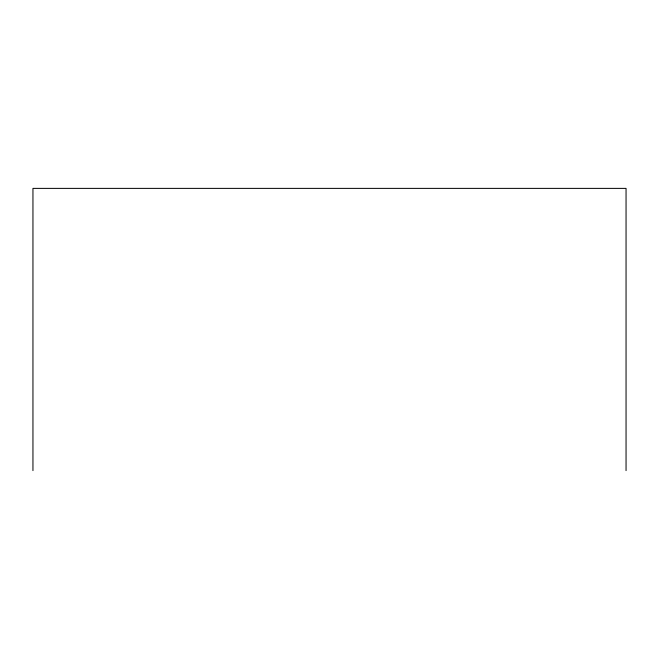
<?xml version="1.0" encoding="UTF-8"?>
<svg xmlns="http://www.w3.org/2000/svg" width="659" height="659" viewBox="0 0 659 659"><rect width="100%" height="100%" fill="white"/><g stroke="black" fill="none" stroke-linecap="round" stroke-linejoin="round"><path stroke-width="0.99" d="M626.05 470.617L626.05 188.383L32.95 188.383L32.95 470.617"/></g></svg>
